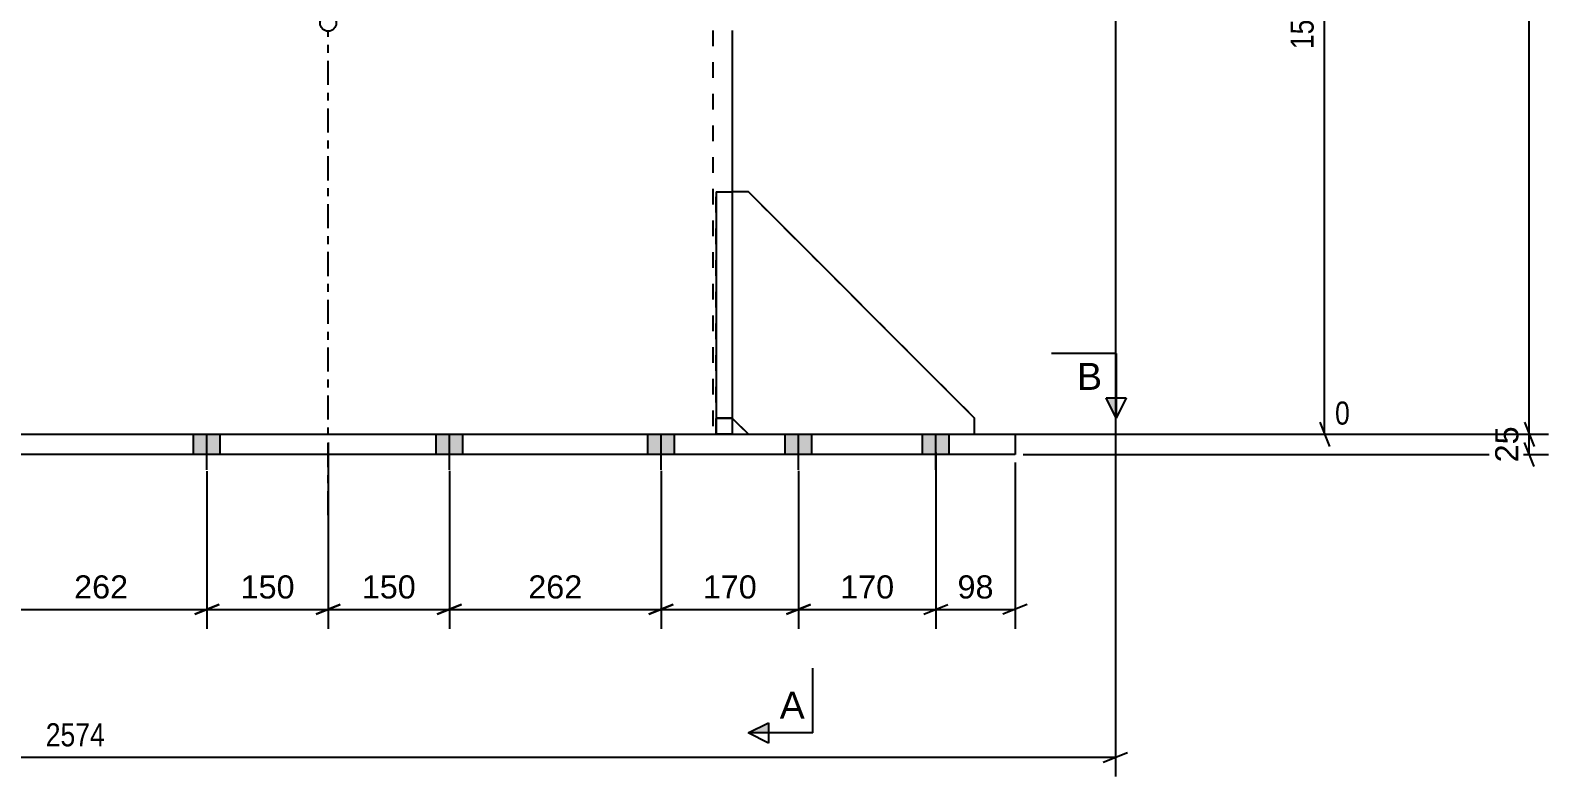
# Model space of a CAD drawing. Header units: millimetres. Extents: x -213 to 628, y -245 to 349.
# Drawn here: x -36.9 to 151, y -42.4 to 50 of the extents above; entities that cross this region are included whole.
import ezdxf

# ---------------------------------------------------------------- set-up
doc = ezdxf.new("R2010")
doc.units = ezdxf.units.MM
doc.linetypes.add('DXK_LINE_DOT2', pattern=[3.9198, 1.9599, -1.9599])
doc.linetypes.add('DXK_LINE_DOT3', pattern=[5.9187, 2.979, -0.9799, 0.9799, -0.9799])
doc.styles.add('Arial', font='ARIAL.TTF', dxfattribs={"height": 0.2})
doc.styles.add('Arial Narrow', font='ARIALN.TTF', dxfattribs={"height": 0.2})

# ---------------------------------------------------------------- blocks, each defined once
blk = doc.blocks.new('Bolt-284856677-2970 - 2835')
at = {"linetype": 'Continuous'}
for points in [[(-73.55, 0), (-76.85, 0), (-76.85, -2.5), (-73.55, -2.5)], [(-73.55, 0), (-76.85, 0), (-76.85, -2.5), (-73.55, -2.5)], [(-73.55, 0), (-76.85, 0), (-76.85, -2.5), (-73.55, -2.5)], [(-73.55, 0), (-76.85, 0), (-76.85, -2.5), (-73.55, -2.5)], [(-73.55, 0), (-76.85, 0), (-76.85, -2.5), (-73.55, -2.5)], [(-73.55, 0), (-76.85, 0), (-76.85, -2.5), (-73.55, -2.5)], [(-73.55, 0), (-76.85, 0), (-76.85, -2.5), (-73.55, -2.5)], [(-73.55, 0), (-76.85, 0), (-76.85, -2.5), (-73.55, -2.5)], [(-56.55, 0), (-59.85, 0), (-59.85, -2.5), (-56.55, -2.5)], [(-56.55, 0), (-59.85, 0), (-59.85, -2.5), (-56.55, -2.5)], [(-56.55, 0), (-59.85, 0), (-59.85, -2.5), (-56.55, -2.5)], [(-56.55, 0), (-59.85, 0), (-59.85, -2.5), (-56.55, -2.5)], [(-56.55, 0), (-59.85, 0), (-59.85, -2.5), (-56.55, -2.5)], [(-56.55, 0), (-59.85, 0), (-59.85, -2.5), (-56.55, -2.5)], [(-56.55, 0), (-59.85, 0), (-59.85, -2.5), (-56.55, -2.5)], [(-56.55, 0), (-59.85, 0), (-59.85, -2.5), (-56.55, -2.5)], [(-39.55, 0), (-42.85, 0), (-42.85, -2.5), (-39.55, -2.5)], [(-39.55, 0), (-42.85, 0), (-42.85, -2.5), (-39.55, -2.5)], [(-39.55, 0), (-42.85, 0), (-42.85, -2.5), (-39.55, -2.5)], [(-39.55, 0), (-42.85, 0), (-42.85, -2.5), (-39.55, -2.5)], [(-13.35, 0), (-16.65, 0), (-16.65, -2.5), (-13.35, -2.5)], [(-13.35, 0), (-16.65, 0), (-16.65, -2.5), (-13.35, -2.5)], [(-13.35, 0), (-16.65, 0), (-16.65, -2.5), (-13.35, -2.5)], [(-13.35, 0), (-16.65, 0), (-16.65, -2.5), (-13.35, -2.5)], [(16.65, 0), (13.35, 0), (13.35, -2.5), (16.65, -2.5)], [(16.65, 0), (13.35, 0), (13.35, -2.5), (16.65, -2.5)], [(16.65, 0), (13.35, 0), (13.35, -2.5), (16.65, -2.5)], [(16.65, 0), (13.35, 0), (13.35, -2.5), (16.65, -2.5)], [(42.85, 0), (39.55, 0), (39.55, -2.5), (42.85, -2.5)], [(42.85, 0), (39.55, 0), (39.55, -2.5), (42.85, -2.5)], [(42.85, 0), (39.55, 0), (39.55, -2.5), (42.85, -2.5)], [(42.85, 0), (39.55, 0), (39.55, -2.5), (42.85, -2.5)], [(59.85, 0), (56.55, 0), (56.55, -2.5), (59.85, -2.5)], [(59.85, 0), (56.55, 0), (56.55, -2.5), (59.85, -2.5)], [(59.85, 0), (56.55, 0), (56.55, -2.5), (59.85, -2.5)], [(59.85, 0), (56.55, 0), (56.55, -2.5), (59.85, -2.5)], [(59.85, 0), (56.55, 0), (56.55, -2.5), (59.85, -2.5)], [(59.85, 0), (56.55, 0), (56.55, -2.5), (59.85, -2.5)], [(59.85, 0), (56.55, 0), (56.55, -2.5), (59.85, -2.5)], [(59.85, 0), (56.55, 0), (56.55, -2.5), (59.85, -2.5)], [(76.85, 0), (73.55, 0), (73.55, -2.5), (76.85, -2.5)], [(76.85, 0), (73.55, 0), (73.55, -2.5), (76.85, -2.5)], [(76.85, 0), (73.55, 0), (73.55, -2.5), (76.85, -2.5)], [(76.85, 0), (73.55, 0), (73.55, -2.5), (76.85, -2.5)], [(76.85, 0), (73.55, 0), (73.55, -2.5), (76.85, -2.5)], [(76.85, 0), (73.55, 0), (73.55, -2.5), (76.85, -2.5)], [(76.85, 0), (73.55, 0), (73.55, -2.5), (76.85, -2.5)], [(76.85, 0), (73.55, 0), (73.55, -2.5), (76.85, -2.5)]]:
    blk.add_hatch(color=1, dxfattribs=at).paths.add_polyline_path(points)
at = {"color": 1, "linetype": 'Continuous'}
for p, q in [((-76.85, -2.5), (-76.85, 0)), ((-76.85, -2.5), (-76.85, 0)), ((-76.85, -2.5), (-76.85, 0)), ((-76.85, -2.5), (-76.85, 0)), ((-76.85, -2.5), (-76.85, 0)), ((-76.85, -2.5), (-76.85, 0)), ((-76.85, -2.5), (-76.85, 0)), ((-76.85, -2.5), (-76.85, 0)), ((-75.2, -4.4), (-75.2, 0)), ((-75.2, -4.4), (-75.2, 0)), ((-75.2, -4.4), (-75.2, 0)), ((-75.2, -4.4), (-75.2, 0)), ((-75.2, -4.4), (-75.2, 0)), ((-75.2, -4.4), (-75.2, 0)), ((-75.2, -4.4), (-75.2, 0)), ((-75.2, -4.4), (-75.2, 0)), ((-73.55, -2.5), (-73.55, 0)), ((-73.55, -2.5), (-73.55, 0)), ((-73.55, -2.5), (-73.55, 0)), ((-73.55, -2.5), (-73.55, 0)), ((-73.55, -2.5), (-73.55, 0)), ((-73.55, -2.5), (-73.55, 0)), ((-73.55, -2.5), (-73.55, 0)), ((-73.55, -2.5), (-73.55, 0)), ((-59.85, -2.5), (-59.85, 0)), ((-59.85, -2.5), (-59.85, 0)), ((-59.85, -2.5), (-59.85, 0)), ((-59.85, -2.5), (-59.85, 0)), ((-59.85, -2.5), (-59.85, 0)), ((-59.85, -2.5), (-59.85, 0)), ((-59.85, -2.5), (-59.85, 0)), ((-59.85, -2.5), (-59.85, 0)), ((-58.2, -4.4), (-58.2, 0)), ((-58.2, -4.4), (-58.2, 0)), ((-58.2, -4.4), (-58.2, 0)), ((-58.2, -4.4), (-58.2, 0)), ((-58.2, -4.4), (-58.2, 0)), ((-58.2, -4.4), (-58.2, 0)), ((-58.2, -4.4), (-58.2, 0)), ((-58.2, -4.4), (-58.2, 0)), ((-56.55, -2.5), (-56.55, 0)), ((-56.55, -2.5), (-56.55, 0)), ((-56.55, -2.5), (-56.55, 0)), ((-56.55, -2.5), (-56.55, 0)), ((-56.55, -2.5), (-56.55, 0)), ((-56.55, -2.5), (-56.55, 0)), ((-56.55, -2.5), (-56.55, 0)), ((-56.55, -2.5), (-56.55, 0)), ((-42.85, -2.5), (-42.85, 0)), ((-42.85, -2.5), (-42.85, 0)), ((-42.85, -2.5), (-42.85, 0)), ((-42.85, -2.5), (-42.85, 0)), ((-41.2, -4.4), (-41.2, 0)), ((-41.2, -4.4), (-41.2, 0)), ((-41.2, -4.4), (-41.2, 0)), ((-41.2, -4.4), (-41.2, 0)), ((-39.55, -2.5), (-39.55, 0)), ((-39.55, -2.5), (-39.55, 0)), ((-39.55, -2.5), (-39.55, 0)), ((-39.55, -2.5), (-39.55, 0)), ((-16.65, -2.5), (-16.65, 0)), ((-16.65, -2.5), (-16.65, 0)), ((-16.65, -2.5), (-16.65, 0)), ((-16.65, -2.5), (-16.65, 0)), ((-15, -4.4), (-15, 0)), ((-15, -4.4), (-15, 0)), ((-15, -4.4), (-15, 0)), ((-15, -4.4), (-15, 0)), ((-13.35, -2.5), (-13.35, 0)), ((-13.35, -2.5), (-13.35, 0)), ((-13.35, -2.5), (-13.35, 0)), ((-13.35, -2.5), (-13.35, 0)), ((13.35, -2.5), (13.35, 0)), ((13.35, -2.5), (13.35, 0)), ((13.35, -2.5), (13.35, 0)), ((13.35, -2.5), (13.35, 0)), ((15, -4.4), (15, 0)), ((15, -4.4), (15, 0)), ((15, -4.4), (15, 0)), ((15, -4.4), (15, 0)), ((16.65, -2.5), (16.65, 0)), ((16.65, -2.5), (16.65, 0)), ((16.65, -2.5), (16.65, 0)), ((16.65, -2.5), (16.65, 0)), ((39.55, -2.5), (39.55, 0)), ((39.55, -2.5), (39.55, 0)), ((39.55, -2.5), (39.55, 0)), ((39.55, -2.5), (39.55, 0)), ((41.2, -4.4), (41.2, 0)), ((41.2, -4.4), (41.2, 0)), ((41.2, -4.4), (41.2, 0)), ((41.2, -4.4), (41.2, 0)), ((42.85, -2.5), (42.85, 0)), ((42.85, -2.5), (42.85, 0)), ((42.85, -2.5), (42.85, 0)), ((42.85, -2.5), (42.85, 0)), ((56.55, -2.5), (56.55, 0)), ((56.55, -2.5), (56.55, 0)), ((56.55, -2.5), (56.55, 0)), ((56.55, -2.5), (56.55, 0)), ((56.55, -2.5), (56.55, 0)), ((56.55, -2.5), (56.55, 0)), ((56.55, -2.5), (56.55, 0)), ((56.55, -2.5), (56.55, 0)), ((58.2, -4.4), (58.2, 0)), ((58.2, -4.4), (58.2, 0)), ((58.2, -4.4), (58.2, 0)), ((58.2, -4.4), (58.2, 0)), ((58.2, -4.4), (58.2, 0)), ((58.2, -4.4), (58.2, 0)), ((58.2, -4.4), (58.2, 0)), ((58.2, -4.4), (58.2, 0)), ((59.85, -2.5), (59.85, 0)), ((59.85, -2.5), (59.85, 0)), ((59.85, -2.5), (59.85, 0)), ((59.85, -2.5), (59.85, 0)), ((59.85, -2.5), (59.85, 0)), ((59.85, -2.5), (59.85, 0)), ((59.85, -2.5), (59.85, 0)), ((59.85, -2.5), (59.85, 0)), ((73.55, -2.5), (73.55, 0)), ((73.55, -2.5), (73.55, 0)), ((73.55, -2.5), (73.55, 0)), ((73.55, -2.5), (73.55, 0)), ((73.55, -2.5), (73.55, 0)), ((73.55, -2.5), (73.55, 0)), ((73.55, -2.5), (73.55, 0)), ((73.55, -2.5), (73.55, 0)), ((75.2, -4.4), (75.2, 0)), ((75.2, -4.4), (75.2, 0)), ((75.2, -4.4), (75.2, 0)), ((75.2, -4.4), (75.2, 0)), ((75.2, -4.4), (75.2, 0)), ((75.2, -4.4), (75.2, 0)), ((75.2, -4.4), (75.2, 0)), ((75.2, -4.4), (75.2, 0)), ((76.85, -2.5), (76.85, 0)), ((76.85, -2.5), (76.85, 0)), ((76.85, -2.5), (76.85, 0)), ((76.85, -2.5), (76.85, 0)), ((76.85, -2.5), (76.85, 0)), ((76.85, -2.5), (76.85, 0)), ((76.85, -2.5), (76.85, 0)), ((76.85, -2.5), (76.85, 0))]:
    blk.add_line(p, q, dxfattribs=at)
blk = doc.blocks.new('Part-284856677-2868 - 2835')
at = {"color": 7, "linetype": 'DXK_LINE_DOT2'}
for p, q in [((48, 0), (48, 30)), ((48, 30), (50, 30)), ((50, 30), (50, 0)), ((50, 2), (48, 2)), ((50, 0), (48, 0))]:
    blk.add_line(p, q, dxfattribs=at)
blk = doc.blocks.new('Part-284856677-3073 - 2835')
at = {"color": 7, "linetype": 'DXK_LINE_DOT2'}
for p, q in [((52, 30), (50, 30)), ((50, 30), (50, 2)), ((80, 2), (52, 30)), ((50, 2), (52, 0)), ((80, 0), (80, 2)), ((52, 0), (80, 0))]:
    blk.add_line(p, q, dxfattribs=at)
blk = doc.blocks.new('Part-284856677-3039 - 2835')
at = {"color": 7, "linetype": 'DXK_LINE_DOT3'}
blk.add_line((0, -10), (0, 50), dxfattribs=at)
at = {"color": 7, "linetype": 'DXK_LINE_DOT2'}
for p, q in [((47.6, 50), (47.6, 0)), ((50, 30), (50, 0)), ((-50, 0), (50, 0))]:
    blk.add_line(p, q, dxfattribs=at)
at = {"color": 2, "linetype": 'Continuous'}
blk.add_line((50, 50), (50, 30), dxfattribs=at)
blk.add_circle((0, 50.9), 1, dxfattribs=at)
blk = doc.blocks.new('Part-284856677-3044 - 2835')
at = {"color": 2, "linetype": 'Continuous'}
for p, q in [((-85, -2.5), (-85, 0)), ((-85, 0), (85, 0)), ((85, 0), (85, -2.5)), ((85, -2.5), (-85, -2.5))]:
    blk.add_line(p, q, dxfattribs=at)
blk = doc.blocks.new('Part-284856677-3045 - 2835')
at = {"color": 2, "linetype": 'Continuous'}
for p, q in [((52, 30), (50, 30)), ((52, 30), (80, 2)), ((50, 2), (52, 0)), ((80, 0), (80, 2))]:
    blk.add_line(p, q, dxfattribs=at)
at = {"color": 7, "linetype": 'DXK_LINE_DOT2'}
for p, q in [((50, 30), (50, 2)), ((52, 0), (80, 0))]:
    blk.add_line(p, q, dxfattribs=at)
blk = doc.blocks.new('Part-284856677-3076 - 2835')
at = {"color": 2, "linetype": 'Continuous'}
for p, q in [((48, 30), (48, 0)), ((48, 30), (50, 30)), ((50, 30), (50, 0)), ((48, 2), (50, 2))]:
    blk.add_line(p, q, dxfattribs=at)
at = {"color": 7, "linetype": 'DXK_LINE_DOT2'}
blk.add_line((48, 0), (50, 0), dxfattribs=at)
blk = doc.blocks.new('StraightDimension-284856677-3234 - 2835')
at = {"color": 7, "linetype": 'Continuous'}
for p, q in [((0, -1), (0, -24.07)), ((15, -4.53), (15, -24.07)), ((1.5, -21.07), (-1.5, -22.27)), ((0, -21.67), (15, -21.67)), ((13.5, -22.27), (16.5, -21.07))]:
    blk.add_line(p, q, dxfattribs=at)
at = {"color": 0}
blk.add_wipeout([(11.44, -20.92), (11.44, -16.72), (3.56, -16.72), (3.56, -20.92)], dxfattribs=at)
at = {"color": 3, "style": 'Arial'}
blk.add_text('150', height=2.865, dxfattribs=at).set_placement((4.16, -20.32))
blk = doc.blocks.new('StraightDimension-284856677-3218 - 2835')
at = {"color": 7, "linetype": 'Continuous'}
for p, q in [((75.2, -2.25), (75.2, -24.07)), ((85, -3.5), (85, -24.07)), ((73.7, -22.27), (76.7, -21.07)), ((75.2, -21.67), (85, -21.67)), ((86.5, -21.07), (83.5, -22.27))]:
    blk.add_line(p, q, dxfattribs=at)
at = {"color": 0}
blk.add_wipeout([(82.92, -20.92), (82.92, -16.72), (77.28, -16.72), (77.28, -20.92)], dxfattribs=at)
at = {"color": 3, "style": 'Arial'}
blk.add_text('98', height=2.865, dxfattribs=at).set_placement((77.88, -20.32))
blk = doc.blocks.new('StraightDimension-284856677-3225 - 2835')
at = {"color": 7, "linetype": 'Continuous'}
for p, q in [((75.2, -2.25), (75.2, -24.07)), ((58.2, -4.53), (58.2, -24.07)), ((59.7, -21.07), (56.7, -22.27)), ((58.2, -21.67), (75.2, -21.67)), ((73.7, -22.27), (76.7, -21.07))]:
    blk.add_line(p, q, dxfattribs=at)
at = {"color": 0}
blk.add_wipeout([(70.64, -20.92), (70.64, -16.72), (62.76, -16.72), (62.76, -20.92)], dxfattribs=at)
at = {"color": 3, "style": 'Arial'}
blk.add_text('170', height=2.865, dxfattribs=at).set_placement((63.36, -20.32))
blk = doc.blocks.new('StraightDimension-284856677-3232 - 2835')
at = {"color": 7, "linetype": 'Continuous'}
for p, q in [((41.2, -4.53), (41.2, -24.07)), ((58.2, -4.53), (58.2, -24.07)), ((42.7, -21.07), (39.7, -22.27)), ((41.2, -21.67), (58.2, -21.67)), ((56.7, -22.27), (59.7, -21.07))]:
    blk.add_line(p, q, dxfattribs=at)
at = {"color": 0}
blk.add_wipeout([(53.64, -20.92), (53.64, -16.72), (45.76, -16.72), (45.76, -20.92)], dxfattribs=at)
at = {"color": 3, "style": 'Arial'}
blk.add_text('170', height=2.865, dxfattribs=at).set_placement((46.36, -20.32))
blk = doc.blocks.new('StraightDimension-284856677-3233 - 2835')
at = {"color": 7, "linetype": 'Continuous'}
for p, q in [((15, -4.53), (15, -24.07)), ((41.2, -4.53), (41.2, -24.07)), ((16.5, -21.07), (13.5, -22.27)), ((15, -21.67), (41.2, -21.67)), ((39.7, -22.27), (42.7, -21.07))]:
    blk.add_line(p, q, dxfattribs=at)
at = {"color": 0}
blk.add_wipeout([(32.04, -20.92), (32.04, -16.72), (24.16, -16.72), (24.16, -20.92)], dxfattribs=at)
at = {"color": 3, "style": 'Arial'}
blk.add_text('262', height=2.865, dxfattribs=at).set_placement((24.76, -20.32))
blk = doc.blocks.new('StraightDimension-284856677-3239 - 2835')
at = {"color": 7, "linetype": 'Continuous'}
for p, q in [((0, -1), (0, -24.07)), ((-15, -4.57), (-15, -24.07)), ((-13.5, -21.07), (-16.5, -22.27)), ((-15, -21.67), (0, -21.67)), ((-1.5, -22.27), (1.5, -21.07))]:
    blk.add_line(p, q, dxfattribs=at)
at = {"color": 0}
blk.add_wipeout([(-3.56, -20.92), (-3.56, -16.72), (-11.44, -16.72), (-11.44, -20.92)], dxfattribs=at)
at = {"color": 3, "style": 'Arial'}
blk.add_text('150', height=2.865, dxfattribs=at).set_placement((-10.84, -20.32))
blk = doc.blocks.new('StraightDimension-284856677-3244 - 2835')
at = {"color": 7, "linetype": 'Continuous'}
for p, q in [((-41.2, -4.57), (-41.2, -24.07)), ((-15, -4.57), (-15, -24.07)), ((-39.7, -21.07), (-42.7, -22.27)), ((-41.2, -21.67), (-15, -21.67)), ((-16.5, -22.27), (-13.5, -21.07))]:
    blk.add_line(p, q, dxfattribs=at)
at = {"color": 0}
blk.add_wipeout([(-24.16, -20.92), (-24.16, -16.72), (-32.04, -16.72), (-32.04, -20.92)], dxfattribs=at)
at = {"color": 3, "style": 'Arial'}
blk.add_text('262', height=2.865, dxfattribs=at).set_placement((-31.44, -20.32))
blk = doc.blocks.new('StraightDimension-284856677-3255 - 2835')
at = {"color": 7, "linetype": 'Continuous'}
for p, q in [((97.41, 91.51), (97.41, -42.37)), ((95.91, -40.57), (98.91, -39.37)), ((-160, -39.97), (97.41, -39.97))]:
    blk.add_line(p, q, dxfattribs=at)
at = {"color": 0}
blk.add_wipeout([(-27.04, -39.22), (-27.04, -35.02), (-35.55, -35.02), (-35.55, -39.22)], dxfattribs=at)
at = {"color": 3, "style": 'Arial Narrow'}
blk.add_text('2574', height=2.863, dxfattribs=at).set_placement((-34.95, -38.62))
blk = doc.blocks.new('StraightDimension-284856677-15394 - 2835')
at = {"color": 7, "linetype": 'Continuous'}
for p, q in [((148.03, 1.5), (149.23, -1.5)), ((51, 0), (151.03, 0)), ((149.23, -4), (148.03, -1)), ((148.63, -2.5), (148.63, 0)), ((86, -2.5), (151.03, -2.5))]:
    blk.add_line(p, q, dxfattribs=at)
at = {"color": 0}
blk.add_wipeout([(147.88, 1.57), (143.68, 1.57), (143.68, -4.07), (147.88, -4.07)], dxfattribs=at)
at = {"color": 3, "style": 'Arial'}
blk.add_text('25', height=2.865, rotation=90.0002, dxfattribs=at).set_placement((147.28, -3.47))
blk = doc.blocks.new('StraightDimension-284856677-9542 - 2835')
at = {"color": 7, "linetype": 'Continuous'}
for p, q in [((123.9, 103.01), (122.7, 106.01)), ((98.41, 104.51), (133.74, 104.51)), ((123.3, 0), (123.3, 104.51)), ((122.7, 1.5), (123.9, -1.5)), ((51, 0), (126.42, 0))]:
    blk.add_line(p, q, dxfattribs=at)
at = {"color": 0, "linetype": 'Continuous'}
for points in [[(134.34, 105.11), (134.34, 109.31), (124, 109.31), (124, 105.11)], [(127.02, 0.6), (127.02, 4.8), (124, 4.8), (124, 0.6)]]:
    blk.add_wipeout(points, dxfattribs=at)
at = {"color": 0}
blk.add_wipeout([(122.55, 57.42), (118.35, 57.42), (118.35, 47.08), (122.55, 47.08)], dxfattribs=at)
at = {"color": 3, "linetype": 'Continuous', "style": 'Arial Narrow'}
for s, height, p in [('15572', 2.863, (124.6, 105.71)), ('0', 2.86, (124.6, 1.2))]:
    blk.add_text(s, height=height, dxfattribs=at).set_placement(p)
at = {"color": 3, "style": 'Arial Narrow'}
blk.add_text('15572', height=2.863, rotation=90.0002, dxfattribs=at).set_placement((121.95, 47.68))
blk = doc.blocks.new('StraightDimension-284856677-15393 - 2835')
at = {"color": 7, "linetype": 'Continuous'}
for p, q in [((148.63, 0), (148.63, 291.74)), ((148.03, 1.5), (149.23, -1.5)), ((51, 0), (151.03, 0))]:
    blk.add_line(p, q, dxfattribs=at)
blk = doc.blocks.new('SectionMark-284856677-3642 - 2835')
at = {"linetype": 'Continuous'}
blk.add_hatch(color=6, dxfattribs=at).paths.add_polyline_path([(54.48, -35.71), (54.48, -36.96), (51.98, -36.96)])
at = {"color": 6, "linetype": 'Continuous'}
for p, q in [((59.98, -36.96), (59.99, -28.96)), ((51.98, -36.96), (54.48, -35.71)), ((59.98, -36.96), (51.98, -36.96)), ((54.48, -38.21), (51.98, -36.96)), ((54.48, -35.71), (54.48, -38.21))]:
    blk.add_line(p, q, dxfattribs=at)
at = {"color": 0, "linetype": 'Continuous'}
blk.add_wipeout([(58.98, -35.21), (58.99, -31.71), (55.87, -31.71), (55.87, -35.21)], dxfattribs=at)
at = {"color": 3, "linetype": 'Continuous', "style": 'Arial'}
blk.add_text('A', height=3.34, rotation=-0.0115, dxfattribs=at).set_placement((55.87, -35.21))
blk = doc.blocks.new('SectionMark-284856677-3634 - 2835')
at = {"linetype": 'Continuous'}
blk.add_hatch(color=6, dxfattribs=at).paths.add_polyline_path([(96.27, 4.5), (97.52, 4.5), (97.52, 2)])
at = {"color": 6, "linetype": 'Continuous'}
for p, q in [((97.52, 10), (89.52, 10)), ((97.52, 10), (97.52, 2)), ((96.27, 4.5), (98.77, 4.5)), ((97.52, 2), (96.27, 4.5)), ((98.77, 4.5), (97.52, 2))]:
    blk.add_line(p, q, dxfattribs=at)
at = {"color": 0, "linetype": 'Continuous'}
blk.add_wipeout([(95.77, 5.5), (95.77, 9), (92.66, 9), (92.66, 5.5)], dxfattribs=at)
at = {"color": 3, "linetype": 'Continuous', "style": 'Arial'}
blk.add_text('B', height=3.34, dxfattribs=at).set_placement((92.66, 5.5))

msp = doc.modelspace()

# ---------------------------------------------------------------- block references
for name in ['Part-284856677-3039 - 2835', 'Part-284856677-2868 - 2835', 'Part-284856677-3076 - 2835', 'Part-284856677-3073 - 2835', 'Part-284856677-3045 - 2835', 'Part-284856677-3044 - 2835', 'Bolt-284856677-2970 - 2835']:
    msp.add_blockref(name, (0, 0))

# ---------------------------------------------------------------- next in the draw order: block references
for name in ['StraightDimension-284856677-3234 - 2835', 'StraightDimension-284856677-3218 - 2835']:
    msp.add_blockref(name, (0, 0))

# ---------------------------------------------------------------- next in the draw order: block references
for name in ['StraightDimension-284856677-3239 - 2835', 'StraightDimension-284856677-3225 - 2835']:
    msp.add_blockref(name, (0, 0))

# ---------------------------------------------------------------- next in the draw order: block references
for name in ['StraightDimension-284856677-3244 - 2835', 'StraightDimension-284856677-3232 - 2835']:
    msp.add_blockref(name, (0, 0))

# ---------------------------------------------------------------- next in the draw order: block references
msp.add_blockref('StraightDimension-284856677-3233 - 2835', (0, 0))

# ---------------------------------------------------------------- next in the draw order: block references
msp.add_blockref('StraightDimension-284856677-3255 - 2835', (0, 0))

# ---------------------------------------------------------------- next in the draw order: block references
msp.add_blockref('StraightDimension-284856677-15394 - 2835', (0, 0))

# ---------------------------------------------------------------- next in the draw order: block references
msp.add_blockref('StraightDimension-284856677-9542 - 2835', (0, 0))

# ---------------------------------------------------------------- next in the draw order: block references
msp.add_blockref('StraightDimension-284856677-15393 - 2835', (0, 0))

# ---------------------------------------------------------------- next in the draw order: block references
msp.add_blockref('SectionMark-284856677-3642 - 2835', (0, 0))

# ---------------------------------------------------------------- next in the draw order: block references
msp.add_blockref('SectionMark-284856677-3634 - 2835', (0, 0))

doc.saveas('drawing.dxf')
